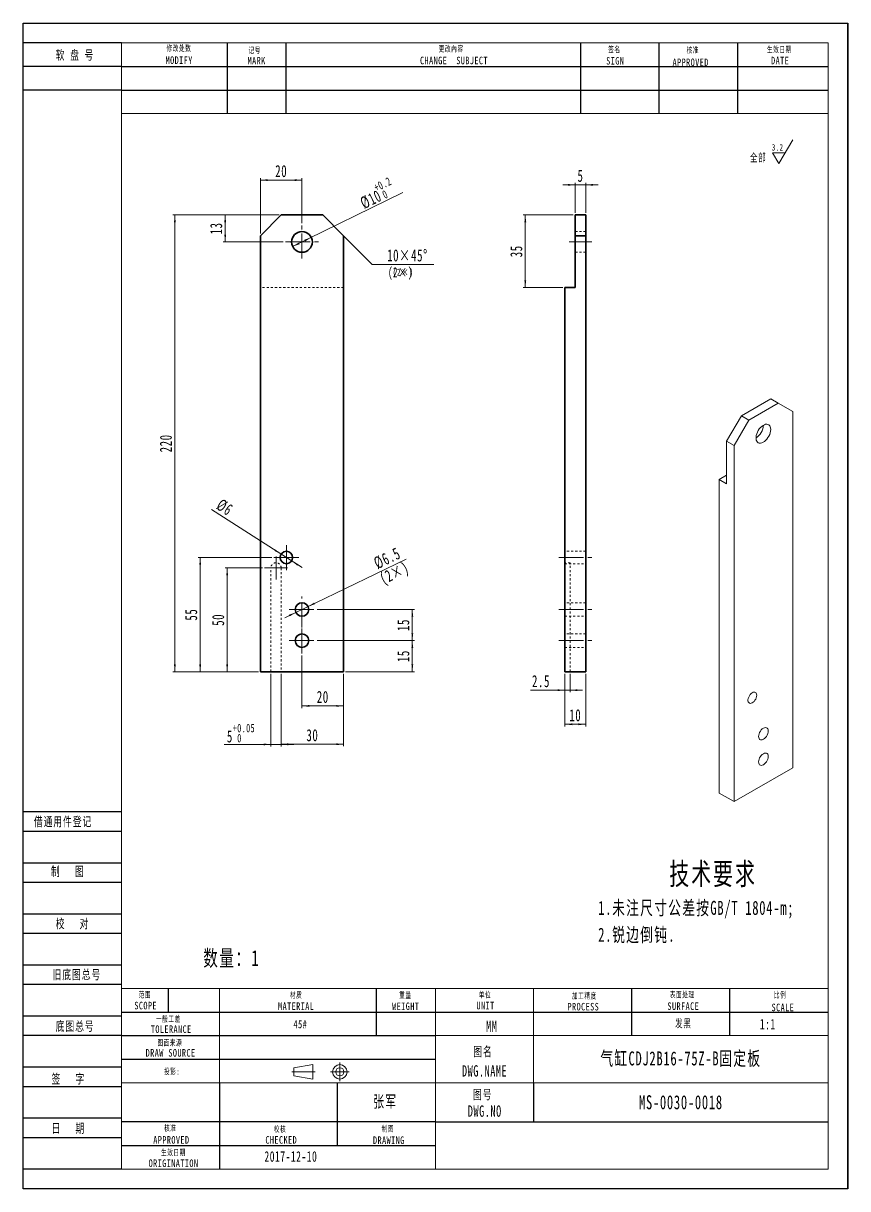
# Model space of a CAD drawing. Header units: millimetres. Extents: x 1333 to 6759, y -11 to 566.
# Drawn here: x 5442 to 5839, y -11 to 550 of the extents above; entities that cross this region are included whole.
import ezdxf

# ---------------------------------------------------------------- set-up
doc = ezdxf.new("R2010")
doc.units = ezdxf.units.MM
for name, pattern in [('AD_LTYPE3 0 mm', [16, 11, -1, 1, -1, 1, -1]), ('点画线', [18, 12, -2, 2, -2]), ('虚线', [2, 1, -1])]:
    doc.linetypes.add(name, pattern=pattern)
doc.layers.get('0').update_dxf_attribs({"lineweight": 35})
for name, color, linetype, lineweight in [('ACAD0', 7, 'Continuous', 0), ('ACADA-定位3-标高', 171, 'Continuous', 0), ('ACADA-构件3-柱砼', 9, 'Continuous', 0), ('ACADA-构件8-屋面', 7, 'Continuous', 0), ('EB0', 7, 'Continuous', 35), ('中心线层', 1, '点画线', 18), ('尺寸线层', 3, 'Continuous', 18), ('虚线层', 6, '虚线', 18)]:
    doc.layers.add(name, color=color, linetype=linetype, lineweight=lineweight)
doc.styles.add('标准', font='', dxfattribs={"width": 0.667})
doc.styles.get('标准').set_extended_font_data('宋体')
doc.dimstyles.new('标准', dxfattribs={"dimtxt": 5.779688, "dimasz": 3.5, "dimexe": 1, "dimexo": 1, "dimgap": 1.209086, "dimtad": 1, "dimdec": 1, "dimdsep": 46, "dimtxsty": '标准', "dimblk": '_CAXARROW', "dimcen": 0, "dimdle": 7, "dimazin": 2, "dimtfac": 0.707107, "dimtdec": 3, "dimtmove": 0, "dimatfit": 3, "dimfxl": 0, "dimfrac": 2, "dimtolj": 1, "dimarcsym": 0})

# ---------------------------------------------------------------- blocks, each defined once
blk = doc.blocks.new('*X141')
at = {"layer": '尺寸线层', "linetype": 'Continuous', "lineweight": 18}
for points in [[(5540.21, 287.51), (5539.77, 284.01), (5540.64, 284.01)], [(5540.21, 237.51), (5539.77, 241.01), (5540.64, 241.01)]]:
    blk.add_hatch(color=0, dxfattribs=at).paths.add_polyline_path(points, flags=0)
at = {"layer": '尺寸线层', "color": 0, "linetype": 'Continuous', "lineweight": 18}
for p, q in [((5557.22, 287.51), (5539.21, 287.51)), ((5540.21, 237.51), (5540.21, 287.51)), ((5555.22, 237.51), (5539.21, 237.51))]:
    blk.add_line(p, q, dxfattribs=at)
at = {"layer": '尺寸线层', "color": 0, "linetype": 'Continuous', "lineweight": 18, "insert": (5535.9, 262.51), "char_height": 5.78, "width": 8.2177, "attachment_point": 5, "rotation": 90, "line_spacing_factor": 1.15057, "style": '标准'}
blk.add_mtext('\\T1.1;50', dxfattribs=at)
blk = doc.blocks.new('_CAXARROW')
blk.add_hatch(color=0).paths.add_polyline_path([(0, 0), (-1, 0.125), (-1, -0.125)], flags=0)
blk = doc.blocks.new('*X142')
at = {"layer": '尺寸线层', "linetype": 'Continuous', "lineweight": 18}
for points in [[(5566.22, 202.59), (5569.72, 202.15), (5569.72, 203.03)], [(5596.22, 202.59), (5592.72, 202.15), (5592.72, 203.03)]]:
    blk.add_hatch(color=0, dxfattribs=at).paths.add_polyline_path(points, flags=0)
at = {"layer": '尺寸线层', "color": 0, "linetype": 'Continuous', "lineweight": 18}
for p, q in [((5566.22, 236.51), (5566.22, 201.59)), ((5596.22, 236.51), (5596.22, 201.59)), ((5596.22, 202.59), (5566.22, 202.59))]:
    blk.add_line(p, q, dxfattribs=at)
at = {"layer": '尺寸线层', "color": 0, "linetype": 'Continuous', "lineweight": 18, "insert": (5581.22, 206.9), "char_height": 5.78, "width": 8.2177, "attachment_point": 5, "line_spacing_factor": 1.15057, "style": '标准'}
blk.add_mtext('\\T1.1;30', dxfattribs=at)
blk = doc.blocks.new('*X144')
at = {"color": 0, "attachment_point": 1, "line_spacing_factor": 1.15057, "style": '标准'}
for s, insert, char_height, width in [('\\T1.1;5', (7373.54, 220.72), 5.78, 27.4796), ('\\T1.1;{\\H0.707107x;+0.05}', (7376.4, 223.9), 5.7797, 20.9352), ('\\T1.1;{\\H0.707107x;0}', (7378.54, 219.03), 5.7797, 20.9352)]:
    blk.add_mtext(s, dxfattribs=dict(at, insert=insert, char_height=char_height, width=width))
blk = doc.blocks.new('*X143')
at = {"layer": '尺寸线层', "linetype": 'Continuous', "lineweight": 18}
for points in [[(5561.22, 202.51), (5557.72, 202.95), (5557.72, 202.07)], [(5566.22, 202.51), (5569.72, 202.95), (5569.72, 202.07)]]:
    blk.add_hatch(color=0, dxfattribs=at).paths.add_polyline_path(points, flags=0)
at = {"layer": '尺寸线层', "color": 0, "linetype": 'Continuous', "lineweight": 18}
for p, q in [((5561.22, 236.51), (5561.22, 201.51)), ((5566.22, 236.51), (5566.22, 201.51)), ((5538.79, 202.51), (5572.22, 202.51))]:
    blk.add_line(p, q, dxfattribs=at)
blk.add_blockref('*X144', (-1833.49, -11.46), dxfattribs=at)
blk = doc.blocks.new('*X145')
at = {"layer": '尺寸线层', "linetype": 'Continuous', "lineweight": 18}
for points in [[(5576.22, 221.04), (5579.72, 220.6), (5579.72, 221.48)], [(5596.22, 221.04), (5592.72, 220.6), (5592.72, 221.48)]]:
    blk.add_hatch(color=0, dxfattribs=at).paths.add_polyline_path(points, flags=0)
at = {"layer": '尺寸线层', "color": 0, "linetype": 'Continuous', "lineweight": 18}
for p, q in [((5576.22, 245.26), (5576.22, 220.04)), ((5596.22, 236.51), (5596.22, 220.04)), ((5596.22, 221.04), (5576.22, 221.04))]:
    blk.add_line(p, q, dxfattribs=at)
at = {"layer": '尺寸线层', "color": 0, "linetype": 'Continuous', "lineweight": 18, "insert": (5586.22, 225.35), "char_height": 5.78, "width": 8.2177, "attachment_point": 5, "line_spacing_factor": 1.15057, "style": '标准'}
blk.add_mtext('\\T1.1;20', dxfattribs=at)
blk = doc.blocks.new('*X146')
at = {"layer": '尺寸线层', "linetype": 'Continuous', "lineweight": 18}
for points in [[(5629.34, 252.51), (5629.78, 249.01), (5628.91, 249.01)], [(5629.34, 237.51), (5629.78, 241.01), (5628.91, 241.01)]]:
    blk.add_hatch(color=0, dxfattribs=at).paths.add_polyline_path(points, flags=0)
at = {"layer": '尺寸线层', "color": 0, "linetype": 'Continuous', "lineweight": 18}
for p, q in [((5583.47, 252.51), (5630.34, 252.51)), ((5629.34, 252.51), (5629.34, 237.51)), ((5597.22, 237.51), (5630.34, 237.51))]:
    blk.add_line(p, q, dxfattribs=at)
at = {"layer": '尺寸线层', "color": 0, "linetype": 'Continuous', "lineweight": 18, "insert": (5625.03, 245.01), "char_height": 5.78, "width": 8.1213, "attachment_point": 5, "rotation": 90, "line_spacing_factor": 1.15057, "style": '标准'}
blk.add_mtext('\\T1.1;15', dxfattribs=at)
blk = doc.blocks.new('*X147')
at = {"layer": '尺寸线层', "linetype": 'Continuous', "lineweight": 18}
for points in [[(5629.34, 267.51), (5629.78, 264.01), (5628.91, 264.01)], [(5629.34, 252.51), (5629.78, 256.01), (5628.91, 256.01)]]:
    blk.add_hatch(color=0, dxfattribs=at).paths.add_polyline_path(points, flags=0)
at = {"layer": '尺寸线层', "color": 0, "linetype": 'Continuous', "lineweight": 18}
for p, q in [((5583.47, 267.51), (5630.34, 267.51)), ((5629.34, 267.51), (5629.34, 252.51)), ((5583.47, 252.51), (5630.34, 252.51))]:
    blk.add_line(p, q, dxfattribs=at)
at = {"layer": '尺寸线层', "color": 0, "linetype": 'Continuous', "lineweight": 18, "insert": (5625.03, 260.01), "char_height": 5.78, "width": 8.1213, "attachment_point": 5, "rotation": 90, "line_spacing_factor": 1.15057, "style": '标准'}
blk.add_mtext('\\T1.1;15', dxfattribs=at)
blk = doc.blocks.new('*X148')
at = {"layer": '尺寸线层', "linetype": 'Continuous', "lineweight": 18}
for points in [[(5515.03, 457.51), (5514.59, 454.01), (5515.47, 454.01)], [(5515.03, 237.51), (5514.59, 241.01), (5515.47, 241.01)]]:
    blk.add_hatch(color=0, dxfattribs=at).paths.add_polyline_path(points, flags=0)
at = {"layer": '尺寸线层', "color": 0, "linetype": 'Continuous', "lineweight": 18}
for p, q in [((5565.22, 457.51), (5514.03, 457.51)), ((5515.03, 237.51), (5515.03, 457.51)), ((5555.22, 237.51), (5514.03, 237.51))]:
    blk.add_line(p, q, dxfattribs=at)
at = {"layer": '尺寸线层', "color": 0, "linetype": 'Continuous', "lineweight": 18, "insert": (5510.72, 347.51), "char_height": 5.78, "width": 12.7409, "attachment_point": 5, "rotation": 90, "line_spacing_factor": 1.15057, "style": '标准'}
blk.add_mtext('\\T1.1;220', dxfattribs=at)
blk = doc.blocks.new('*X149')
at = {"layer": '尺寸线层', "linetype": 'Continuous', "lineweight": 18}
for points in [[(5527.21, 292.51), (5527.65, 289.01), (5526.77, 289.01)], [(5527.21, 237.51), (5527.65, 241.01), (5526.77, 241.01)]]:
    blk.add_hatch(color=0, dxfattribs=at).paths.add_polyline_path(points, flags=0)
at = {"layer": '尺寸线层', "color": 0, "linetype": 'Continuous', "lineweight": 18}
for p, q in [((5561.72, 292.51), (5526.21, 292.51)), ((5527.21, 292.51), (5527.21, 237.51)), ((5555.22, 237.51), (5526.21, 237.51))]:
    blk.add_line(p, q, dxfattribs=at)
at = {"layer": '尺寸线层', "color": 0, "linetype": 'Continuous', "lineweight": 18, "insert": (5522.9, 265.01), "char_height": 5.78, "width": 8.1213, "attachment_point": 5, "rotation": 90, "line_spacing_factor": 1.15057, "style": '标准'}
blk.add_mtext('\\T1.1;55', dxfattribs=at)
blk = doc.blocks.new('*X150')
at = {"layer": '尺寸线层', "linetype": 'Continuous', "lineweight": 18}
for points in [[(5556.22, 474.29), (5559.72, 473.85), (5559.72, 474.73)], [(5576.22, 474.29), (5572.72, 473.85), (5572.72, 474.73)]]:
    blk.add_hatch(color=0, dxfattribs=at).paths.add_polyline_path(points, flags=0)
at = {"layer": '尺寸线层', "color": 0, "linetype": 'Continuous', "lineweight": 18}
for p, q in [((5556.22, 448.51), (5556.22, 475.29)), ((5576.22, 474.29), (5556.22, 474.29)), ((5576.22, 453.51), (5576.22, 475.29))]:
    blk.add_line(p, q, dxfattribs=at)
at = {"layer": '尺寸线层', "color": 0, "linetype": 'Continuous', "lineweight": 18, "insert": (5566.22, 478.6), "char_height": 5.78, "width": 8.2177, "attachment_point": 5, "line_spacing_factor": 1.15057, "style": '标准'}
blk.add_mtext('\\T1.1;20', dxfattribs=at)
blk = doc.blocks.new('*X151')
at = {"layer": '尺寸线层', "linetype": 'Continuous', "lineweight": 18}
for points in [[(5539.25, 457.51), (5538.81, 454.01), (5539.69, 454.01)], [(5539.25, 444.51), (5538.81, 448.01), (5539.69, 448.01)]]:
    blk.add_hatch(color=0, dxfattribs=at).paths.add_polyline_path(points, flags=0)
at = {"layer": '尺寸线层', "color": 0, "linetype": 'Continuous', "lineweight": 18}
for p, q in [((5565.22, 457.51), (5538.25, 457.51)), ((5539.25, 444.51), (5539.25, 457.51)), ((5567.22, 444.51), (5538.25, 444.51))]:
    blk.add_line(p, q, dxfattribs=at)
at = {"layer": '尺寸线层', "color": 0, "linetype": 'Continuous', "lineweight": 18, "insert": (5534.94, 451.01), "char_height": 5.78, "width": 8.1213, "attachment_point": 5, "rotation": 90, "line_spacing_factor": 1.15057, "style": '标准'}
blk.add_mtext('\\T1.1;13', dxfattribs=at)
blk = doc.blocks.new('*X153')
at = {"color": 0, "char_height": 5.7797, "attachment_point": 1, "rotation": 26.1324, "line_spacing_factor": 1.15057, "style": '标准'}
for s, insert, width in [('\\T1.1;{\\H0.707107x;+0.2}', (7443.76, 483.73), 16.6706), ('\\T1.1;%%C10', (7437.05, 476.89), 35.5769), ('\\T1.1;{\\H0.707107x;0}', (7447.84, 480.3), 16.6706)]:
    blk.add_mtext(s, dxfattribs=dict(at, insert=insert, width=width))
blk = doc.blocks.new('*X152')
at = {"layer": 'EB0', "linetype": 'Continuous', "lineweight": 18}
for points in [[(5571.73, 442.3), (5575.06, 443.45), (5574.68, 444.24)], [(5580.71, 446.71), (5577.76, 444.77), (5577.37, 445.56)]]:
    blk.add_hatch(color=0, dxfattribs=at).paths.add_polyline_path(points, flags=0)
at = {"layer": 'EB0', "color": 0, "linetype": 'Continuous', "lineweight": 18}
blk.add_line((5624.75, 468.32), (5571.73, 442.3), dxfattribs=at)
blk.add_blockref('*X153', (-1833.49, -11.46), dxfattribs=at)
blk = doc.blocks.new('*X154')
at = {"layer": 'EB0', "linetype": 'Continuous', "lineweight": 18}
for points in [[(5566.19, 294.13), (5563.48, 296.38), (5563.01, 295.65)], [(5571.24, 290.89), (5574.43, 289.37), (5573.95, 288.63)]]:
    blk.add_hatch(color=0, dxfattribs=at).paths.add_polyline_path(points, flags=0)
at = {"layer": 'EB0', "color": 0, "linetype": 'Continuous', "lineweight": 18}
blk.add_line((5532.71, 315.6), (5576.29, 287.65), dxfattribs=at)
at = {"layer": 'EB0', "color": 0, "linetype": 'Continuous', "lineweight": 18, "insert": (5539, 316.68), "char_height": 5.78, "width": 13.7451, "attachment_point": 5, "rotation": 327.3292, "line_spacing_factor": 1.15057, "style": '标准'}
blk.add_mtext('\\T1.1;%%C6', dxfattribs=at)
blk = doc.blocks.new('*X155')
at = {"layer": 'EB0', "linetype": 'Continuous', "lineweight": 18}
for points in [[(5579.14, 268.92), (5582.48, 270.05), (5582.1, 270.84)], [(5573.29, 266.09), (5570.33, 264.17), (5569.95, 264.96)]]:
    blk.add_hatch(color=0, dxfattribs=at).paths.add_polyline_path(points, flags=0)
at = {"layer": 'EB0', "color": 0, "linetype": 'Continuous', "lineweight": 18}
blk.add_line((5626.34, 291.78), (5567.89, 263.47), dxfattribs=at)
at = {"layer": 'EB0', "color": 0, "linetype": 'Continuous', "lineweight": 18, "attachment_point": 5, "rotation": 25.8359, "line_spacing_factor": 1.15057, "style": '标准'}
for s, insert, char_height, width in [('\\T1.1;%%C6.5', (5617.22, 292.15), 5.7797, 21.3656), ('\\T1.1;(2×)', (5620.97, 284.39), 5.78, 25.2799)]:
    blk.add_mtext(s, dxfattribs=dict(at, insert=insert, char_height=char_height, width=width))
blk = doc.blocks.new('*X156')
at = {"layer": '尺寸线层', "linetype": 'Continuous', "lineweight": 18}
for points in [[(5702.79, 228.62), (5699.29, 229.06), (5699.29, 228.19)], [(5705.29, 228.62), (5708.79, 229.06), (5708.79, 228.19)]]:
    blk.add_hatch(color=0, dxfattribs=at).paths.add_polyline_path(points, flags=0)
at = {"layer": '尺寸线层', "color": 0, "linetype": 'Continuous', "lineweight": 18}
for p, q in [((5702.79, 236.51), (5702.79, 227.62)), ((5705.29, 236.51), (5705.29, 227.62)), ((5686.26, 228.62), (5711.29, 228.62))]:
    blk.add_line(p, q, dxfattribs=at)
at = {"layer": '尺寸线层', "color": 0, "linetype": 'Continuous', "lineweight": 18, "insert": (5691.28, 232.93), "char_height": 5.78, "width": 12.6446, "attachment_point": 5, "line_spacing_factor": 1.15057, "style": '标准'}
blk.add_mtext('\\T1.1;2.5', dxfattribs=at)
blk = doc.blocks.new('*X157')
at = {"layer": '尺寸线层', "linetype": 'Continuous', "lineweight": 18}
for points in [[(5702.79, 212.21), (5706.29, 212.64), (5706.29, 211.77)], [(5712.79, 212.21), (5709.29, 212.64), (5709.29, 211.77)]]:
    blk.add_hatch(color=0, dxfattribs=at).paths.add_polyline_path(points, flags=0)
at = {"layer": '尺寸线层', "color": 0, "linetype": 'Continuous', "lineweight": 18}
for p, q in [((5702.79, 236.51), (5702.79, 211.21)), ((5712.79, 236.51), (5712.79, 211.21)), ((5702.79, 212.21), (5712.79, 212.21))]:
    blk.add_line(p, q, dxfattribs=at)
at = {"layer": '尺寸线层', "color": 0, "linetype": 'Continuous', "lineweight": 18, "insert": (5707.79, 216.52), "char_height": 5.78, "width": 8.2177, "attachment_point": 5, "line_spacing_factor": 1.15057, "style": '标准'}
blk.add_mtext('\\T1.1;10', dxfattribs=at)
blk = doc.blocks.new('*X158')
at = {"layer": '尺寸线层', "linetype": 'Continuous', "lineweight": 18}
for points in [[(5707.79, 472), (5704.29, 472.43), (5704.29, 471.56)], [(5712.79, 472), (5716.29, 472.43), (5716.29, 471.56)]]:
    blk.add_hatch(color=0, dxfattribs=at).paths.add_polyline_path(points, flags=0)
at = {"layer": '尺寸线层', "color": 0, "linetype": 'Continuous', "lineweight": 18}
for p, q in [((5701.79, 472), (5718.79, 472)), ((5707.79, 458.51), (5707.79, 473)), ((5712.79, 458.51), (5712.79, 473))]:
    blk.add_line(p, q, dxfattribs=at)
at = {"layer": '尺寸线层', "color": 0, "linetype": 'Continuous', "lineweight": 18, "insert": (5710.29, 476.31), "char_height": 5.78, "width": 3.598, "attachment_point": 5, "line_spacing_factor": 1.15057, "style": '标准'}
blk.add_mtext('\\T1.1;5', dxfattribs=at)
blk = doc.blocks.new('*X159')
at = {"layer": '尺寸线层', "linetype": 'Continuous', "lineweight": 18}
for points in [[(5683.73, 457.51), (5683.29, 454.01), (5684.17, 454.01)], [(5683.73, 422.51), (5683.29, 426.01), (5684.17, 426.01)]]:
    blk.add_hatch(color=0, dxfattribs=at).paths.add_polyline_path(points, flags=0)
at = {"layer": '尺寸线层', "color": 0, "linetype": 'Continuous', "lineweight": 18}
for p, q in [((5706.79, 457.51), (5682.73, 457.51)), ((5683.73, 422.51), (5683.73, 457.51)), ((5701.79, 422.51), (5682.73, 422.51))]:
    blk.add_line(p, q, dxfattribs=at)
at = {"layer": '尺寸线层', "color": 0, "linetype": 'Continuous', "lineweight": 18, "insert": (5679.42, 440.01), "char_height": 5.78, "width": 8.1213, "attachment_point": 5, "rotation": 90, "line_spacing_factor": 1.15057, "style": '标准'}
blk.add_mtext('\\T1.1;35', dxfattribs=at)
blk = doc.blocks.new('*X160')
at = {"layer": 'EB0', "color": 0, "linetype": 'Continuous', "lineweight": 18}
for p, q in [((0, 0), (13.83, -13.83)), ((13.83, -13.83), (43.48, -13.83))]:
    blk.add_line(p, q, dxfattribs=at)
at = {"layer": 'EB0', "color": 0, "linetype": 'Continuous', "lineweight": 18, "insert": (30.71, -9.52), "char_height": 5.7797, "width": 29.716, "attachment_point": 5, "line_spacing_factor": 1.15057, "style": '标准'}
blk.add_mtext('\\T1.1;10×45%%D', dxfattribs=at)
blk = doc.blocks.new('*X248')
at = {"layer": '尺寸线层', "linetype": 'Continuous', "lineweight": 18}
for p, q in [((6.49, -1.41), (13.14, 10.09)), ((3.48, 3.82), (9.51, 3.82)), ((6.49, -1.41), (3.48, 3.82))]:
    blk.add_line(p, q, dxfattribs=at)
at = {"layer": '尺寸线层', "linetype": 'Continuous', "lineweight": 18, "line_spacing_factor": 1.15057, "style": '标准'}
for s, insert, char_height, width, attachment_point in [('\\T1.1;3.2', (8.68, 6.41), 3.116, 6.8178, 6), ('\\T1.1;全部', (-3.47, 1.27), 3.853, 17.1639, 5)]:
    blk.add_mtext(s, dxfattribs=dict(at, insert=insert, char_height=char_height, width=width, attachment_point=attachment_point))

msp = doc.modelspace()

# ---------------------------------------------------------------- linework, layer by layer
at = {"layer": 'ACAD0', "linetype": 'Continuous', "lineweight": 0}
for p, q in [((5489.31, 540.36), (5829.48, 540.36)), ((5489.31, -2.02), (5489.31, 540.36)), ((5829.48, 540.36), (5829.48, -2.02)), ((5489.31, 506.34), (5829.48, 506.34)), ((5489.31, 84.92), (5829.48, 84.92)), ((5536.56, 39.56), (5536.56, 84.92)), ((5640.5, -2.02), (5640.5, 84.92)), ((5687.74, 39.56), (5687.74, 84.92)), ((5640.5, 62.24), (5829.48, 62.24)), ((5489.31, 39.56), (5829.48, 39.56)), ((5489.31, -2.02), (5829.48, -2.02))]:
    msp.add_line(p, q, dxfattribs=at)
at = {"layer": 'ACAD0', "color": 7, "linetype": 'Continuous', "lineweight": 15}
for p, q in [((5787.73, 360.75), (5801.88, 368.91)), ((5805.41, 366.87), (5791.27, 358.71)), ((5805.41, 366.87), (5801.88, 368.91)), ((5812.48, 362.79), (5805.41, 366.87)), ((5780.66, 348.5), (5787.73, 360.75)), ((5787.73, 360.75), (5791.27, 358.71)), ((5812.48, 191.31), (5812.48, 362.79)), ((5791.27, 358.71), (5784.2, 346.46)), ((5784.2, 346.46), (5780.66, 348.5)), ((5780.66, 328.09), (5780.66, 348.5)), ((5784.2, 346.46), (5784.2, 174.98)), ((5780.66, 332.17), (5777.13, 330.13)), ((5777.13, 330.13), (5777.13, 179.07)), ((5780.66, 328.09), (5777.13, 330.13)), ((5784.2, 174.98), (5812.48, 191.31)), ((5784.2, 174.98), (5777.13, 179.07))]:
    msp.add_line(p, q, dxfattribs=at)
for points in [[(5801.88, 354.21), (5801.82, 354.91), (5801.65, 355.52), (5801.38, 356.02), (5801, 356.4), (5800.54, 356.64), (5800.02, 356.73), (5799.43, 356.69), (5798.81, 356.49), (5798.18, 356.16), (5797.55, 355.7), (5796.95, 355.12), (5796.39, 354.46), (5795.9, 353.71), (5795.48, 352.92), (5795.15, 352.1), (5794.93, 351.29), (5794.82, 350.51), (5794.82, 349.77), (5794.93, 349.12), (5795.15, 348.56), (5795.48, 348.12), (5795.9, 347.81), (5796.39, 347.64), (5796.95, 347.62), (5797.55, 347.74), (5798.18, 348), (5798.81, 348.4), (5799.43, 348.92), (5800.02, 349.54), (5800.54, 350.25), (5801, 351.02), (5801.38, 351.83), (5801.65, 352.65), (5801.82, 353.45), (5801.88, 354.21)], [(5795.16, 226.22), (5795.1, 226.75), (5794.93, 227.19), (5794.66, 227.51), (5794.3, 227.69), (5793.88, 227.73), (5793.41, 227.62), (5792.91, 227.37), (5792.43, 226.99), (5791.98, 226.51), (5791.58, 225.94), (5791.26, 225.32), (5791.04, 224.68), (5790.93, 224.06), (5790.93, 223.5), (5791.04, 223.01), (5791.26, 222.63), (5791.58, 222.37), (5791.98, 222.26), (5792.43, 222.3), (5792.91, 222.48), (5793.41, 222.8), (5793.88, 223.23), (5794.3, 223.76), (5794.66, 224.36), (5794.93, 224.99), (5795.1, 225.62), (5795.16, 226.22)], [(5796.04, 206.32), (5796.1, 206.94), (5796.27, 207.6), (5796.54, 208.26), (5796.91, 208.89), (5797.34, 209.46), (5797.83, 209.94), (5798.34, 210.3), (5798.85, 210.53), (5799.34, 210.61), (5799.77, 210.55), (5800.14, 210.34), (5800.41, 209.99), (5800.58, 209.53), (5800.64, 208.97), (5800.58, 208.35), (5800.41, 207.69), (5800.14, 207.03), (5799.77, 206.4), (5799.34, 205.83), (5798.85, 205.35), (5798.34, 204.99), (5797.83, 204.76), (5797.34, 204.68), (5796.91, 204.74), (5796.54, 204.95), (5796.27, 205.3), (5796.1, 205.76), (5796.04, 206.32)], [(5796.04, 194.07), (5796.1, 194.69), (5796.27, 195.35), (5796.54, 196.01), (5796.91, 196.64), (5797.34, 197.21), (5797.83, 197.69), (5798.34, 198.05), (5798.85, 198.28), (5799.34, 198.36), (5799.77, 198.3), (5800.14, 198.09), (5800.41, 197.74), (5800.58, 197.28), (5800.64, 196.72), (5800.58, 196.1), (5800.41, 195.44), (5800.14, 194.78), (5799.77, 194.15), (5799.34, 193.58), (5798.85, 193.1), (5798.34, 192.74), (5797.83, 192.51), (5797.34, 192.43), (5796.91, 192.49), (5796.54, 192.7), (5796.27, 193.05), (5796.1, 193.51), (5796.04, 194.07)]]:
    msp.add_lwpolyline(points, dxfattribs=at)
msp.add_arc((5790.77, 356.54), 7.57, 302.1644, 357.841, dxfattribs=at)
at = {"layer": 'ACADA-构件3-柱砼', "linetype": 'ByBlock', "lineweight": -2, "ltscale": 0.2}
for p, q in [((5442.06, 549.81), (5838.93, 549.81)), ((5442.06, -11.46), (5442.06, 549.81)), ((5838.93, 549.81), (5838.93, -11.46)), ((5838.93, -11.46), (5838.93, 549.81)), ((5489.31, 540.36), (5442.06, 540.36)), ((5540.34, 506.34), (5540.34, 540.36)), ((5568.68, 506.34), (5568.68, 540.36)), ((5710.42, 506.34), (5710.42, 540.36)), ((5748.21, 506.34), (5748.21, 540.36)), ((5786.01, 506.34), (5786.01, 540.36)), ((5489.31, 529.02), (5442.06, 529.02)), ((5489.31, 529.02), (5829.48, 529.02)), ((5489.31, 517.68), (5442.06, 517.68)), ((5489.31, 517.68), (5829.48, 517.68)), ((5489.31, 169.96), (5442.06, 169.96)), ((5489.31, 160.51), (5442.06, 160.51)), ((5489.31, 145.39), (5442.06, 145.39)), ((5489.31, 135.94), (5442.06, 135.94)), ((5489.31, 120.82), (5442.06, 120.82)), ((5489.31, 111.37), (5442.06, 111.37)), ((5489.31, 96.26), (5442.06, 96.26)), ((5489.31, 86.81), (5442.06, 86.81)), ((5511.73, 84.94), (5511.73, 73.58)), ((5612.15, 62.24), (5612.15, 84.92)), ((5734.99, 62.24), (5734.99, 84.92)), ((5782.23, 62.24), (5782.23, 84.92)), ((5489.31, 73.58), (5829.48, 73.58)), ((5489.31, 71.69), (5442.06, 71.69)), ((5489.31, 62.24), (5442.06, 62.24)), ((5489.31, 62.24), (5640.5, 62.24)), ((5489.31, 50.9), (5640.5, 50.9)), ((5489.31, 47.12), (5442.06, 47.12)), ((5536.56, 39.56), (5536.56, -2.02)), ((5593.25, 9.32), (5593.25, 39.56)), ((5687.74, 39.56), (5687.74, 20.66)), ((5489.31, 37.67), (5442.06, 37.67)), ((5489.31, 22.55), (5442.06, 22.55)), ((5640.5, 20.66), (5489.31, 20.66)), ((5640.5, 20.66), (5829.48, 20.66)), ((5489.31, 13.1), (5442.06, 13.1)), ((5489.31, 9.32), (5640.5, 9.32)), ((5489.31, -2.02), (5442.06, -2.02)), ((5838.93, -11.46), (5442.06, -11.46))]:
    msp.add_line(p, q, dxfattribs=at)
at = {"layer": 'ACADA-构件8-屋面', "linetype": 'Continuous', "lineweight": 18}
for p, q in [((5572.33, 46.78), (5581.44, 48.28)), ((5572.33, 46.78), (5572.33, 42.82)), ((5581.44, 48.28), (5581.44, 41.31)), ((5594.44, 40.25), (5594.44, 49.35)), ((5571.27, 44.8), (5582.5, 44.8)), ((5572.33, 42.82), (5581.44, 41.31)), ((5589.89, 44.8), (5598.99, 44.8))]:
    msp.add_line(p, q, dxfattribs=at)
for radius in [3.49, 1.98]:
    msp.add_circle((5594.44, 44.8), radius, dxfattribs=at)
at = {"layer": 'EB0'}
for p, q in [((5566.22, 457.51), (5556.22, 447.51)), ((5586.22, 457.51), (5566.22, 457.51)), ((5596.22, 447.51), (5586.22, 457.51)), ((5707.79, 447.51), (5707.79, 457.51)), ((5707.79, 457.51), (5712.79, 457.51)), ((5712.79, 457.51), (5712.79, 447.51)), ((5556.22, 447.51), (5556.22, 237.51)), ((5596.22, 237.51), (5596.22, 447.51)), ((5707.79, 422.51), (5707.79, 447.51)), ((5712.79, 447.51), (5707.79, 447.51)), ((5712.79, 447.51), (5712.79, 237.51)), ((5702.79, 422.51), (5702.79, 237.51)), ((5707.79, 422.51), (5702.79, 422.51)), ((5556.22, 237.51), (5596.22, 237.51)), ((5712.79, 237.51), (5702.79, 237.51))]:
    msp.add_line(p, q, dxfattribs=at)
for centre, radius in [((5576.22, 444.51), 5), ((5568.72, 292.51), 3), ((5576.22, 267.51), 3.25), ((5576.22, 252.51), 3.25)]:
    msp.add_circle(centre, radius, dxfattribs=at)
at = {"layer": '中心线层', "linetype": '点画线', "lineweight": 18}
for p, q in [((5576.22, 436.51), (5576.22, 452.51)), ((5568.22, 444.51), (5584.22, 444.51)), ((5704.79, 444.51), (5715.79, 444.51)), ((5568.72, 286.51), (5568.72, 298.51)), ((5562.72, 292.51), (5574.72, 292.51)), ((5563.72, 282.01), (5563.72, 293.01)), ((5699.79, 292.51), (5715.79, 292.51)), ((5558.22, 287.51), (5569.22, 287.51)), ((5576.22, 258.76), (5576.22, 273.76)), ((5569.97, 267.51), (5582.47, 267.51)), ((5699.79, 267.51), (5715.79, 267.51)), ((5576.22, 246.26), (5576.22, 258.76)), ((5569.97, 252.51), (5582.47, 252.51)), ((5699.79, 252.51), (5715.79, 252.51))]:
    msp.add_line(p, q, dxfattribs=at)
at = {"layer": '虚线层', "color": 6, "linetype": '虚线', "lineweight": 18}
for p, q in [((5712.79, 449.51), (5707.79, 449.51)), ((5707.79, 439.51), (5712.79, 439.51)), ((5596.22, 422.51), (5556.22, 422.51)), ((5712.79, 295.51), (5702.79, 295.51)), ((5561.22, 237.51), (5561.22, 287.51)), ((5566.22, 287.51), (5566.22, 237.51)), ((5705.29, 290.01), (5702.79, 290.01)), ((5702.79, 289.51), (5712.79, 289.51)), ((5705.29, 287.51), (5705.29, 290.01)), ((5705.29, 237.51), (5705.29, 287.51)), ((5712.79, 270.76), (5702.79, 270.76)), ((5702.79, 264.26), (5712.79, 264.26)), ((5712.79, 255.76), (5702.79, 255.76)), ((5702.79, 249.26), (5712.79, 249.26))]:
    msp.add_line(p, q, dxfattribs=at)
msp.add_arc((5563.72, 287.51), 2.5, 0, 180, dxfattribs=at)

# ---------------------------------------------------------------- block references
at = {"layer": 'ACAD0'}
msp.add_blockref('*X248', (5799.31, 483.63), dxfattribs=at)
at = {"layer": '尺寸线层'}
msp.add_blockref('*X160', (5596.22, 447.51), dxfattribs=at)

# ---------------------------------------------------------------- texts
at = {"layer": 'ACADA-定位3-标高', "linetype": 'Continuous', "lineweight": 18, "line_spacing_factor": 1.15057, "style": '标准'}
for s, insert, char_height, width, attachment_point in [('\\T1.1;数量：1', (5528.69, 94.87), 7.715, 38.9526, 7), ('\\T1.1;气缸CDJ2B16-75Z-B固定板', (5758.61, 50.9), 6.743, 141.736, 5), ('\\T1.1;MS-0030-0018', (5758.61, 30.11), 6.743, 141.736, 5), ('\\T1.1;2017-12-10', (5558.14, 1.43), 5.0988, 39.173, 7)]:
    msp.add_mtext(s, dxfattribs=dict(at, insert=insert, char_height=char_height, width=width, attachment_point=attachment_point))
at = {"layer": 'ACADA-定位3-标高', "linetype": 'AD_LTYPE3 0 mm', "lineweight": 0, "insert": (5796.65, 65.13), "char_height": 5.097, "width": 10.8681, "attachment_point": 7, "line_spacing_factor": 1.15057, "style": '标准'}
msp.add_mtext('\\T1.1;1:1', dxfattribs=at)
at = {"layer": 'ACADA-构件8-屋面', "linetype": 'Continuous', "lineweight": 18, "line_spacing_factor": 1.15057, "style": '标准'}
for s, insert, char_height, width, attachment_point in [('\\T1.1;修改处数', (5516.99, 537.65), 2.913, 20.7275, 5), ('\\T1.1;更改內容', (5648.04, 537.39), 2.913, 39.3958, 5), ('\\T1.1;签名', (5726.63, 537.06), 2.913, 14.5107, 5), ('\\T1.1;核准', (5764.36, 536.8), 2.913, 18.6593, 5), ('\\T1.1;生效日期', (5806.04, 537.05), 2.913, 16.5789, 5), ('\\T1.1;软 盘 号', (5457.65, 536.82), 4.5511, 24.9916, 1), ('\\T1.1;MODIFY', (5517.09, 532.03), 3.6408, 16.591, 5), ('\\T1.1;记号', (5553.47, 536.65), 2.913, 14.5107, 5), ('\\T1.1;MARK', (5554.38, 531.8), 3.641, 12.4425, 5), ('\\T1.1;CHANGE  SUBJECT', (5649.39, 531.88), 3.6408, 35.2594, 5), ('\\T1.1;SIGN', (5727.02, 531.71), 3.641, 12.4425, 5), ('\\T1.1;DATE', (5806.41, 531.88), 3.641, 12.4425, 5), ('\\T1.1;APPROVED', (5763.33, 531), 3.6408, 16.591, 5), ('\\T1.1;借通用件登记', (5447.16, 167.65), 4.5511, 42.9407, 1), ('\\T1.1;制   图', (5455.36, 143.66), 4.5511, 24.9916, 1), ('\\T1.1;校   对', (5457.65, 118.48), 4.5511, 24.9916, 1), ('\\T1.1;旧底图总号', (5456.18, 93.95), 4.5511, 71.2879, 1), ('\\T1.1;SCOPE', (5500.96, 76.71), 3.6408, 10.4963, 5), ('\\T1.1;范围', (5500.57, 81.81), 2.913, 9.1903, 5), ('\\T1.1;材质', (5573.41, 81.68), 2.913, 15.0019, 5), ('\\T1.1;重量', (5625.99, 81.69), 2.913, 16.9391, 5), ('\\T1.1;单位', (5664.37, 81.78), 2.913, 13.0647, 5), ('\\T1.1;加工精度', (5712.14, 81.29), 2.913, 18.3844, 5), ('\\T1.1;表面处理', (5759.28, 81.84), 2.913, 18.3844, 5), ('\\T1.1;比例', (5806.38, 81.72), 2.913, 16.6913, 5), ('\\T1.1;MATERIAL', (5573.42, 76.43), 3.6408, 15.3921, 5), ('\\T1.1;WEIGHT', (5626.16, 76.36), 3.6408, 15.2903, 5), ('\\T1.1;UNIT', (5664.59, 76.69), 3.641, 11.0089, 5), ('\\T1.1;PROCESS', (5711.66, 76.17), 3.6408, 14.676, 5), ('\\T1.1;SURFACE', (5759.79, 76.42), 3.6408, 14.5742, 5), ('\\T1.1;SCALE', (5807.72, 75.8), 3.6408, 15.1339, 5), ('\\T1.1;底图总号', (5457.65, 69.1), 4.551, 24.9916, 1), ('\\T1.1;一般工差', (5511.89, 70.13), 2.913, 20.3216, 5), ('\\T1.1;   MM', (5663.48, 66.72), 5.4613, 22.3434, 5), ('\\T1.1;TOLERANCE', (5513.27, 65.35), 3.6408, 18.4486, 5), ('\\T1.1;图面来源', (5512.58, 58.69), 2.913, 24.196, 5), ('\\T1.1;图名', (5663.35, 54.37), 4.551, 13.7855, 5), ('\\T1.1;投影:', (5513.64, 44.82), 2.913, 108.913, 5), ('\\T1.1;签   字', (5455.67, 43.73), 4.5511, 24.9916, 1), ('\\T1.1;张军', (5616.28, 30.2), 5.772, 75.5925, 5), ('\\T1.1;图号', (5663.22, 33.66), 4.551, 22.5029, 5), ('\\T1.1;日   期', (5455.67, 19.92), 4.5511, 24.9916, 1), ('\\T1.1;核准', (5512.8, 17.61), 2.913, 16.9391, 5), ('\\T1.1;校核', (5565.65, 17.11), 2.913, 15.0019, 5), ('\\T1.1;制图', (5617.52, 17.24), 2.913, 18.8763, 5), ('\\T1.1;APPROVED', (5513.34, 12), 3.6408, 17.0202, 5), ('\\T1.1;CHECKED', (5566.23, 12), 3.6408, 14.676, 5), ('\\T1.1;DRAWING', (5618.03, 11.87), 3.6408, 14.1672, 5), ('\\T1.1;生效日期', (5514.33, 5.83), 2.913, 24.196, 5), ('\\T1.1;ORIGINATION', (5514.37, 0.77), 3.6408, 20.5743, 5)]:
    msp.add_mtext(s, dxfattribs=dict(at, insert=insert, char_height=char_height, width=width, attachment_point=attachment_point))
at = {"layer": '尺寸线层', "linetype": 'Continuous', "lineweight": 18, "line_spacing_factor": 1.15057, "style": '标准'}
for s, insert, char_height, width, attachment_point in [('\\T1.1;(2×)', (5617.64, 432.31), 4.816, 22.3475, 1), ('\\T1.1;(2×)', (5619.87, 431.62), 3.371, 22.3475, 1), ('\\T1.1;技术要求', (5753.04, 145.46), 10.537, 72.7231, 1), ('\\T1.1;1.未注尺寸公差按GB/T 1804-m;\\P2.锐边倒钝.', (5718.81, 127.17), 6.743, 128.952, 1), ('\\T1.1;45#', (5575.43, 67.73), 3.848, 40.532, 5), ('\\T1.1;发黑', (5759.83, 67.91), 3.853, 47.2453, 5), ('\\T1.1;DRAW SOURCE', (5512.95, 53.93), 3.6408, 47.2128, 5), ('\\T1.1;DWG.NAME', (5664.12, 45.23), 5.4613, 47.2453, 5), ('\\T1.1;DWG.NO', (5664.22, 25.87), 5.4613, 47.4484, 5)]:
    msp.add_mtext(s, dxfattribs=dict(at, insert=insert, char_height=char_height, width=width, attachment_point=attachment_point))

# ---------------------------------------------------------------- dimensions: what is measured, and where the dimension line sits
at = {"layer": '尺寸线层'}
for base, p1, p2, override, picture, middle in [((5556.22, 474.29), (5576.22, 452.51), (5556.22, 447.51), {"dimsah": 1, "dimtfill": 1, "dimtzin": 8}, '*X150', (5566.22, 474.29)), ((5712.79, 472), (5707.79, 457.51), (5712.79, 457.51), {"dimsah": 1, "dimtfill": 1, "dimtzin": 8}, '*X158', (5710.29, 472)), ((5576.22, 221.04), (5596.22, 237.51), (5576.22, 246.26), {"dimsah": 1, "dimtfill": 1, "dimtzin": 8}, '*X145', (5586.22, 221.04)), ((5566.22, 202.51), (5561.22, 237.51), (5566.22, 237.51), {"dimsah": 1, "dimtol": 1, "dimtp": 0.05, "dimtm": 0, "dimtfill": 1, "dimtzin": 8}, '*X143', (5546.75, 202.51)), ((5566.22, 202.59), (5596.22, 237.51), (5566.22, 237.51), {"dimsah": 1, "dimtfill": 1, "dimtzin": 8}, '*X142', (5581.22, 202.59)), ((5705.29, 228.62), (5702.79, 237.51), (5705.29, 237.51), {"dimsah": 1, "dimtfill": 1, "dimtzin": 8}, '*X156', (5691.28, 228.62)), ((5712.79, 212.21), (5702.79, 237.51), (5712.79, 237.51), {"dimsah": 1, "dimtfill": 1, "dimtzin": 8}, '*X157', (5707.79, 212.21))]:
    dim = msp.add_linear_dim(base=base, p1=p1, p2=p2, dimstyle='标准', override=override, dxfattribs=at)
    dim.commit()
    dim.dimension.update_dxf_attribs({"geometry": picture, "text_midpoint": middle})
for p1, p2, override, picture, middle in [((5571.73, 442.3), (5580.71, 446.71), {"dimpost": '%%C<>', "dimsah": 1, "dimtol": 1, "dimtp": 0.2, "dimtm": 0, "dimtmove": 2, "dimtfill": 1, "dimtzin": 8}, '*X152', (5614.43, 463.25)), ((5571.24, 290.89), (5566.19, 294.13), {"dimpost": '%%C<>', "dimsah": 1, "dimtmove": 2, "dimtfill": 1, "dimtzin": 8}, '*X154', (5536.68, 313.05)), ((5573.29, 266.09), (5579.14, 268.92), {"dimpost": '%%C<>\\X(2×)', "dimsah": 1, "dimtmove": 2, "dimtfill": 1, "dimtzin": 8}, '*X155', (5619.1, 288.27))]:
    dim = msp.add_diameter_dim_2p(p1=p1, p2=p2, dimstyle='标准', override=override, dxfattribs=at)
    dim.commit()
    dim.dimension.update_dxf_attribs({"geometry": picture, "text_midpoint": middle, "dimtype": 163})
for base, p1, p2, angle, picture, middle in [((5515.03, 457.51), (5556.22, 237.51), (5566.22, 457.51), 90, '*X148', (5515.03, 347.51)), ((5539.25, 457.51), (5568.22, 444.51), (5566.22, 457.51), 90, '*X151', (5539.25, 451.01)), ((5683.73, 457.51), (5702.79, 422.51), (5707.79, 457.51), 90, '*X159', (5683.73, 440.01)), ((5527.21, 237.51), (5562.72, 292.51), (5556.22, 237.51), 270, '*X149', (5527.21, 265.01)), ((5540.21, 287.51), (5556.22, 237.51), (5558.22, 287.51), 90, '*X141', (5540.21, 262.51)), ((5629.34, 252.51), (5582.47, 267.51), (5582.47, 252.51), 270, '*X147', (5629.34, 260.01)), ((5629.34, 237.51), (5582.47, 252.51), (5596.22, 237.51), 270, '*X146', (5629.34, 245.01))]:
    dim = msp.add_linear_dim(base=base, p1=p1, p2=p2, angle=angle, dimstyle='标准', override={"dimsah": 1, "dimtfill": 1, "dimtzin": 8}, dxfattribs=at)
    dim.commit()
    dim.dimension.update_dxf_attribs({"geometry": picture, "text_midpoint": middle})

doc.saveas('drawing.dxf')
